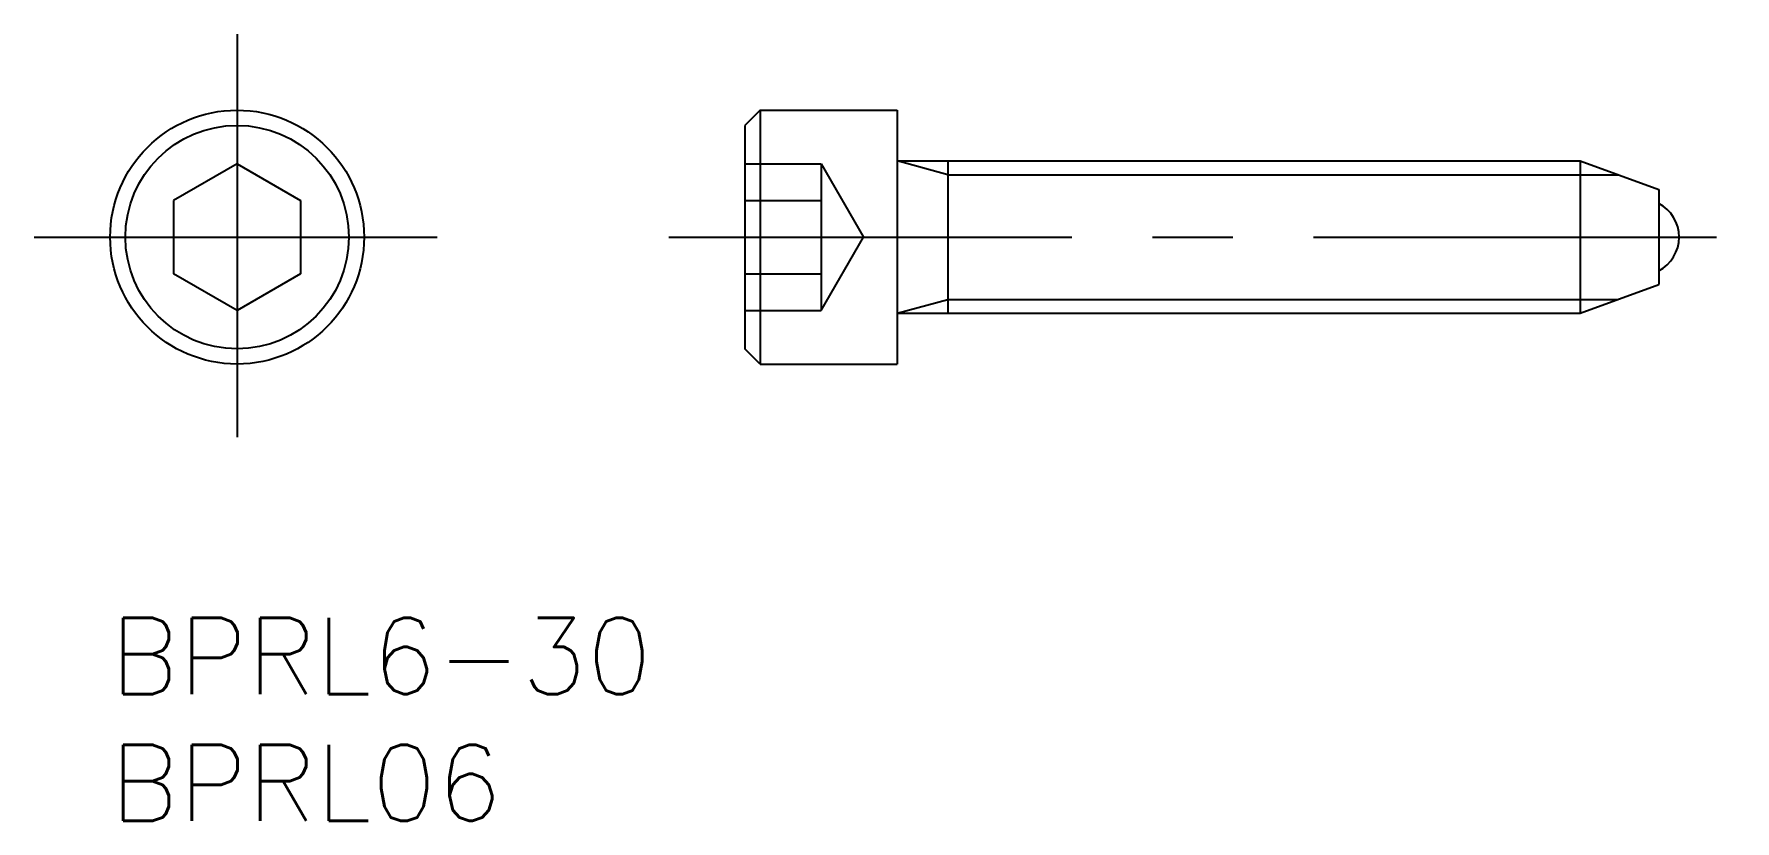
# Model space of a CAD drawing. Extents: x -3 to 64, y -8 to 23.
import ezdxf

# ---------------------------------------------------------------- set-up
doc = ezdxf.new("R2010")
doc.units = 0
doc.header["$LTSCALE"] = 0.5
doc.linetypes.add('CENTER', pattern=[50.8, 31.75, -6.35, 6.35, -6.35])
doc.linetypes.add('DASHED', pattern=[19.05, 12.7, -6.35])
for name, color, linetype in [('MSM_CENTER', 1, 'CENTER'), ('MSM_CONTINUOUS', 7, 'CONTINUOUS'), ('MSM_DASHED', 4, 'DASHED'), ('MSM_NARROW', 5, 'CONTINUOUS'), ('MSM_PART_NUMBER', 7, 'CONTINUOUS')]:
    doc.layers.add(name, color=color, linetype=linetype)
doc.styles.get("Standard").update_dxf_attribs({"font": 'txt.shx', "height": 3, "bigfont": 'bigfont.shx'})

# ---------------------------------------------------------------- blocks, each defined once
blk = doc.blocks.new('*U2')
at = {"layer": 'MSM_PART_NUMBER'}
blk.add_text('BPRL6-30', height=3, dxfattribs=at).set_placement((0, -3))
blk = doc.blocks.new('*U3')
at = {"layer": 'MSM_PART_NUMBER'}
blk.add_text('BPRL06', height=3, dxfattribs=at).set_placement((0, -8))

msp = doc.modelspace()

# ---------------------------------------------------------------- linework, layer by layer
at = {"layer": 'MSM_CENTER'}
for p, q in [((5, 23), (5, 7)), ((-3, 15), (13, 15)), ((22, 15), (64, 15))]:
    msp.add_line(p, q, dxfattribs=at)
at = {"layer": 'MSM_CONTINUOUS'}
for p, q in [((25.6, 20), (25, 19.4)), ((25.6, 20), (31, 20)), ((25.6, 20), (25.6, 10)), ((26.95, 20), (26.95, 20)), ((28.3, 20), (28.3, 20)), ((31, 20), (31, 10)), ((25, 19.4), (25, 10.6)), ((5, 17.887), (2.5, 16.443)), ((5, 17.887), (7.5, 16.443)), ((31, 18), (57.905, 18)), ((33, 18), (33, 12)), ((57.905, 18), (61, 16.873)), ((57.905, 18), (57.905, 12)), ((61, 16.873), (61, 13.127)), ((2.5, 16.443), (2.5, 13.557)), ((7.5, 16.443), (7.5, 13.557)), ((5, 12.113), (2.5, 13.557)), ((7.5, 13.557), (5, 12.113)), ((57.905, 12), (61, 13.127)), ((31, 12), (57.905, 12)), ((25.6, 10), (25, 10.6)), ((25.6, 10), (31, 10))]:
    msp.add_line(p, q, dxfattribs=at)
for radius in [5, 4.4]:
    msp.add_circle((5, 15), radius, dxfattribs=at)
msp.add_arc((60.3, 15), 1.5, 297.81814, 62.18186, dxfattribs=at)
at = {"layer": 'MSM_DASHED'}
for p, q in [((25, 17.887), (28, 17.887)), ((28, 17.887), (28, 12.113)), ((28, 17.887), (29.667, 15)), ((25, 16.443), (28, 16.443)), ((28, 12.113), (29.667, 15)), ((25, 13.557), (28, 13.557)), ((25, 12.113), (28, 12.113))]:
    msp.add_line(p, q, dxfattribs=at)
at = {"layer": 'MSM_NARROW'}
for p, q in [((33, 17.458), (31, 18)), ((33, 17.458), (59.393, 17.458)), ((31, 12), (33, 12.541)), ((33, 12.541), (59.393, 12.541))]:
    msp.add_line(p, q, dxfattribs=at)

# ---------------------------------------------------------------- block references
at = {"layer": 'MSM_CONTINUOUS'}
for name in ['*U2', '*U3']:
    msp.add_blockref(name, (0, 0), dxfattribs=at)

doc.saveas('drawing.dxf')
